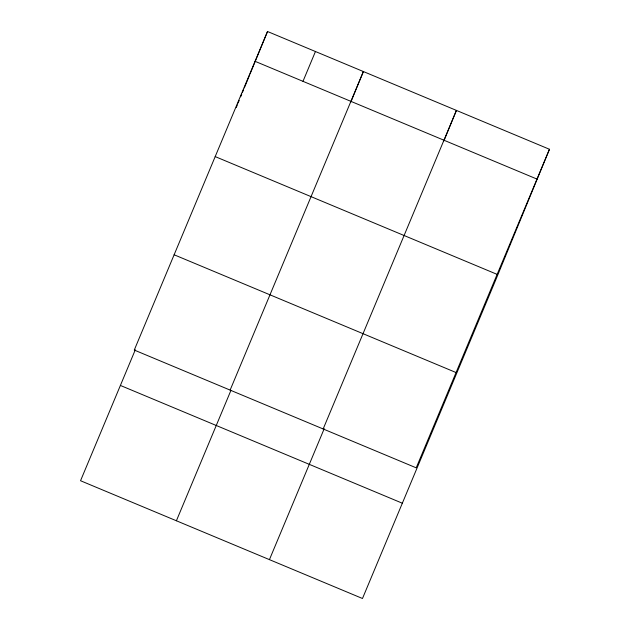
<?xml version="1.0" encoding="UTF-8"?>
<svg xmlns="http://www.w3.org/2000/svg" width="630" height="630" viewBox="0 0 630 630"><rect width="100%" height="100%" fill="white"/><g stroke="black" fill="none" stroke-linecap="round" stroke-linejoin="round"><path stroke-width="0.94" d="M236.274 107.494L237.368 104.832M238.101 103.052L239.195 100.391M240.652 96.839L241.755 94.169M242.479 92.389L243.582 89.728M244.306 87.948L249.787 74.624M250.157 73.726L267.522 31.5L549.462 149.271L495.731 279.94L362.478 598.5L80.538 480.729L135.332 349.737M350.823 102.084L363.384 71.544L230.123 390.096M443.866 140.955L456.419 110.407L323.166 428.967M267.522 31.5L134.269 350.059L416.209 467.83L549.462 149.271M302.983 81.333L315.449 51.518M176.4 520.766L230.816 390.679M269.435 559.637L324.23 428.652M255.048 61.307L536.996 179.085M215.192 156.594L497.133 274.373M174.124 254.772L456.065 372.543M120.393 385.442L402.342 503.212"/></g></svg>
